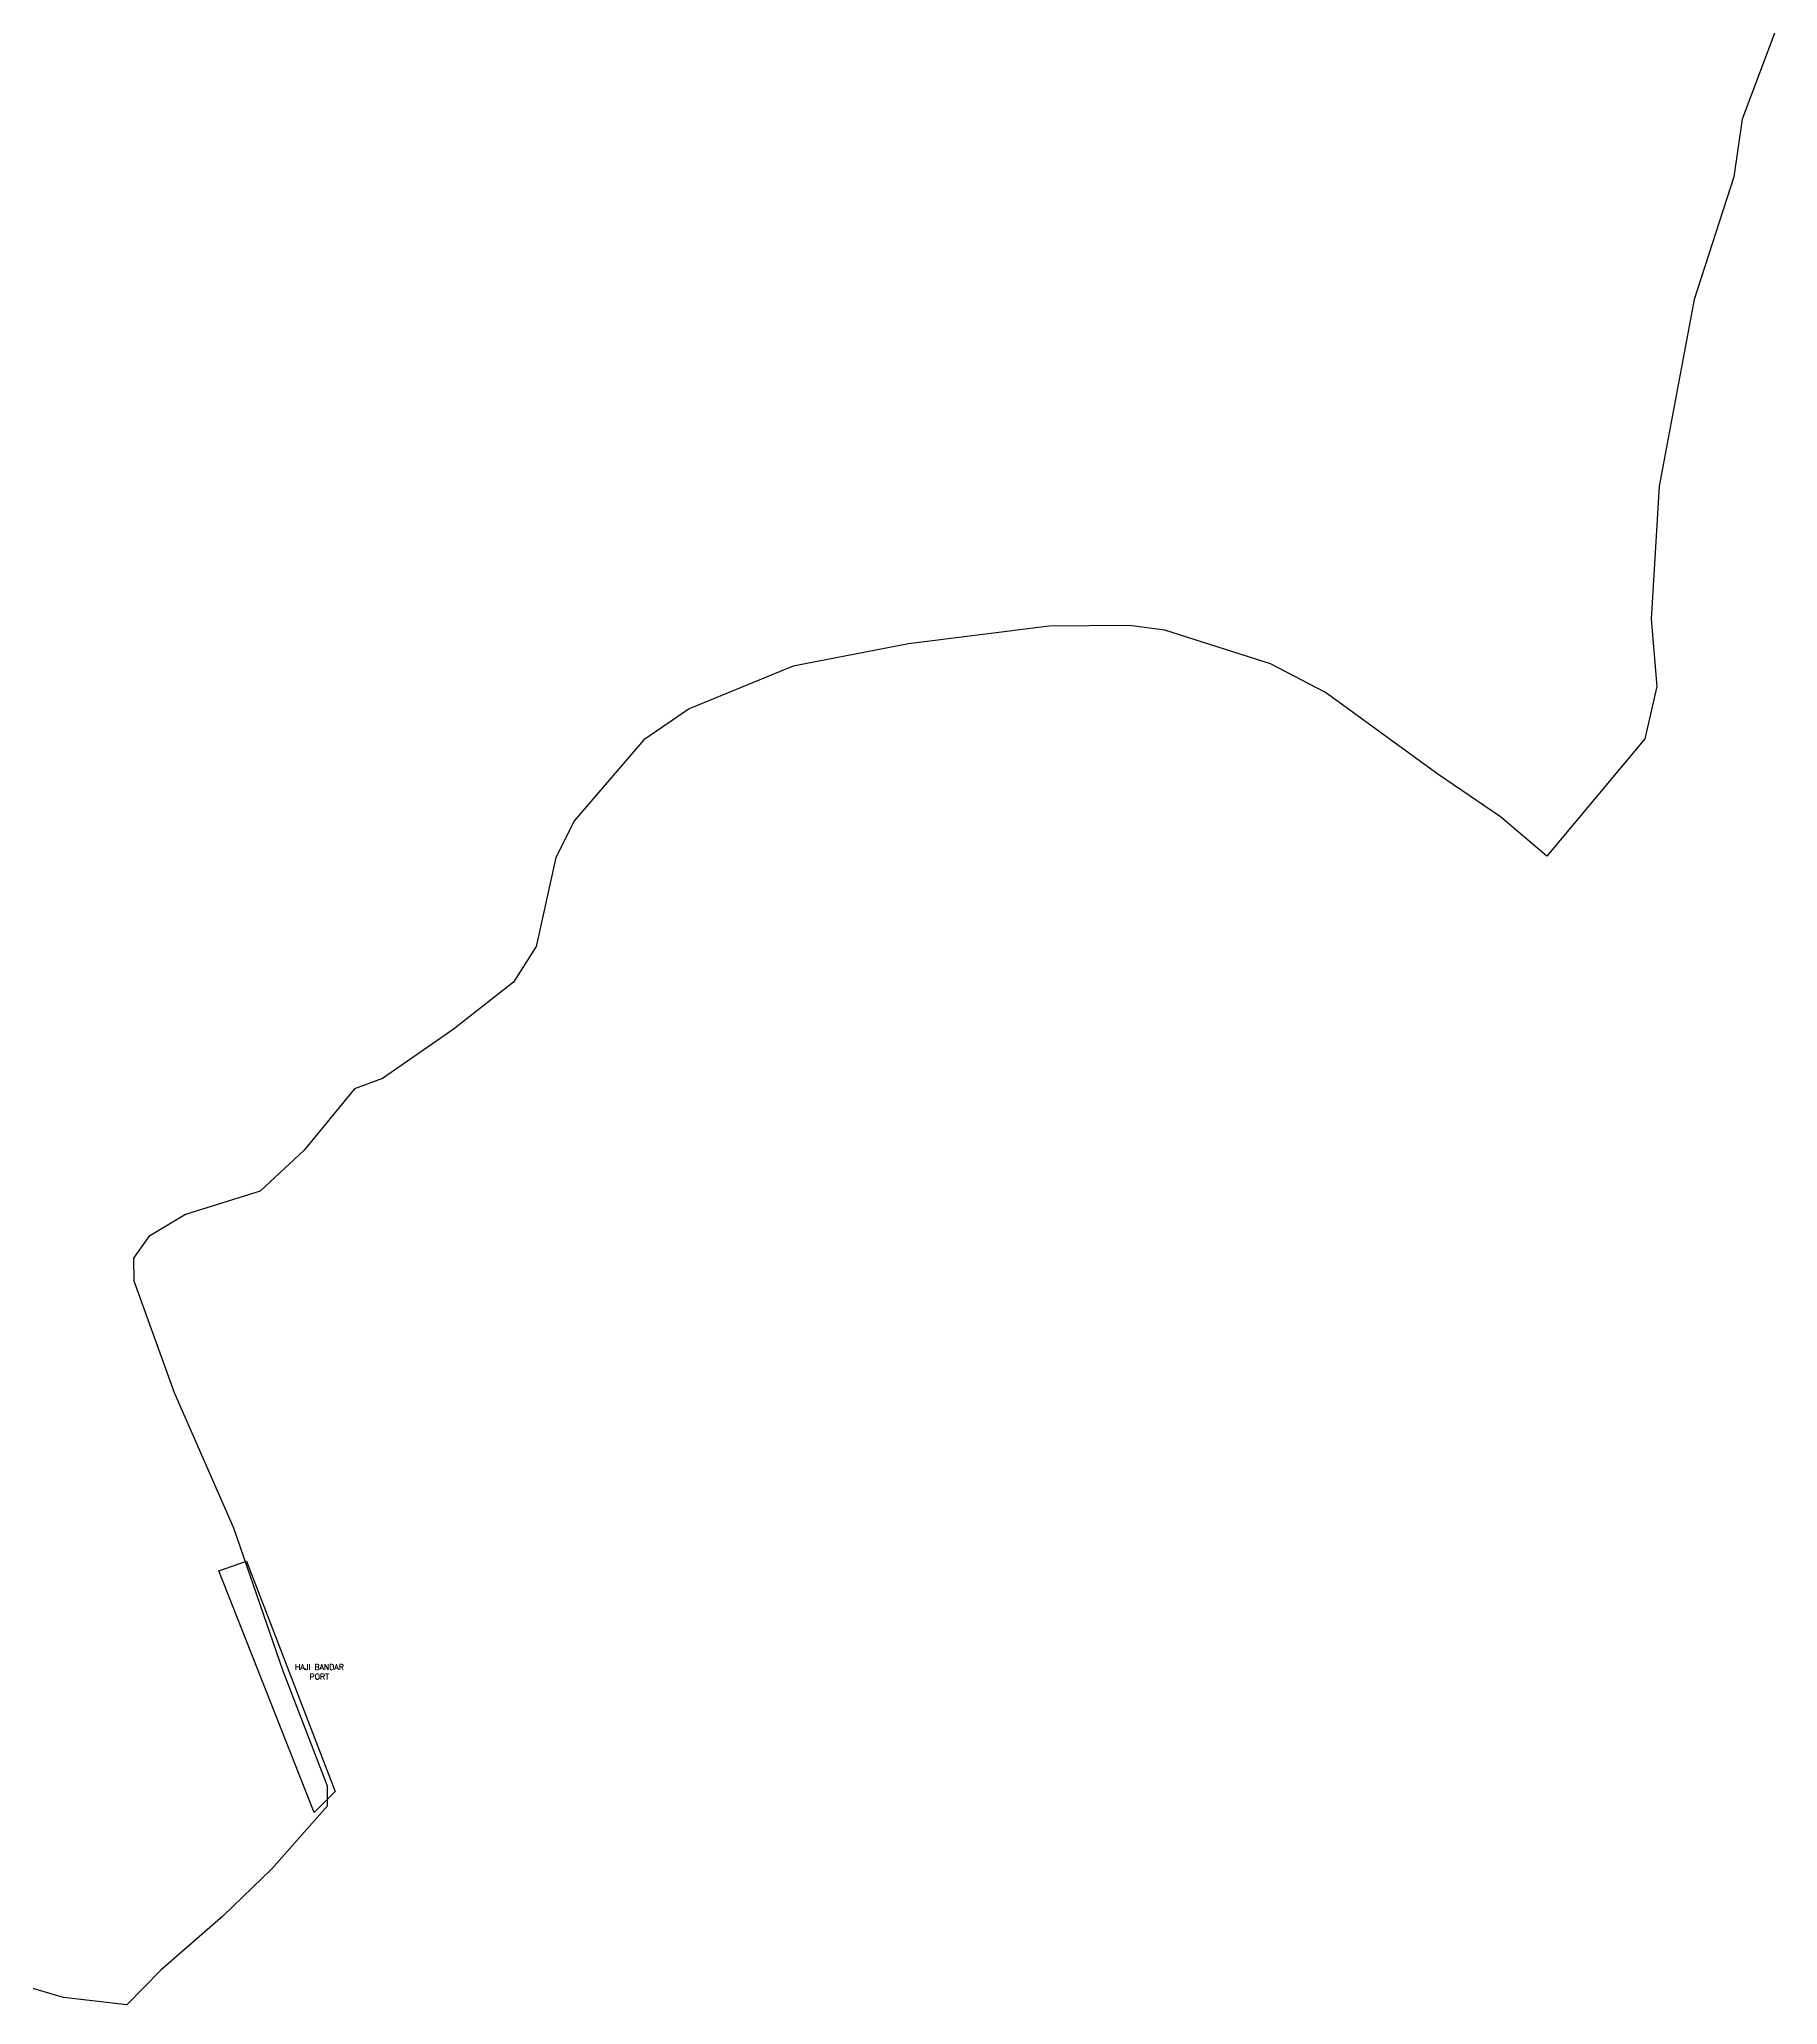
# Model space of a CAD drawing. Header units: metres. Extents: x 267365 to 277461, y 2088854 to 2108025.
# Drawn here: x 274303 to 277372, y 2099783 to 2103253 of the extents above; entities that cross this region are included whole.
import ezdxf

# ---------------------------------------------------------------- set-up
doc = ezdxf.new("R2010")
doc.units = ezdxf.units.M
for name, color, linetype in [('PORT', 5, 'Continuous'), ('PORT TEXT', 7, 'Continuous'), ('village', 3, 'Continuous')]:
    doc.layers.add(name, color=color, linetype=linetype)
doc.styles.get("Standard").update_dxf_attribs({"font": 'simplex.shx'})

msp = doc.modelspace()

# ---------------------------------------------------------------- linework, layer by layer
at = {"layer": 'PORT'}
for p, q in [((274619.8, 2100549.2), (274668.4, 2100566)), ((274787.8, 2100122.3), (274619.8, 2100549.2)), ((274668.4, 2100566), (274825.2, 2100159.3)), ((274825.2, 2100159.3), (274787.8, 2100122.3))]:
    msp.add_line(p, q, dxfattribs=at)
at = {"layer": 'village', "color": 3}
for p, q in [((277371.7, 2103279.4), (277308.7, 2103112.5)), ((277308.7, 2103112.5), (277294.4, 2103010.3)), ((277294.4, 2103010.3), (277224.3, 2102794.1)), ((277224.3, 2102794.1), (277162.6, 2102464.6)), ((277162.6, 2102464.6), (277148.5, 2102229.6)), ((276085.7, 2102217.2), (275837.1, 2102186.1)), ((276226.9, 2102218.4), (276085.7, 2102217.2)), ((276289.8, 2102209.8), (276226.9, 2102218.4)), ((276476.3, 2102150.8), (276289.8, 2102209.8)), ((277148.5, 2102229.6), (277158.3, 2102110.7)), ((275837.1, 2102186.1), (275633.4, 2102146.3)), ((275633.4, 2102146.3), (275450.1, 2102070.9)), ((276573.2, 2102100.1), (276476.3, 2102150.8)), ((276771.6, 2101955.9), (276573.2, 2102100.1)), ((277158.3, 2102110.7), (277137, 2102018)), ((275450.1, 2102070.9), (275369.9, 2102016.4)), ((275369.9, 2102016.4), (275247.7, 2101874.2)), ((277137, 2102018), (276963.9, 2101811.3)), ((276882.1, 2101880.6), (276771.6, 2101955.9)), ((275247.7, 2101874.2), (275214.6, 2101808.9)), ((276963.9, 2101811.3), (276882.1, 2101880.6)), ((275214.6, 2101808.9), (275180, 2101651.7)), ((275180, 2101651.7), (275140.1, 2101588.6)), ((275140.1, 2101588.6), (275033.2, 2101504.9)), ((275033.2, 2101504.9), (274908.3, 2101418.7)), ((274908.3, 2101418.7), (274859.1, 2101400.3)), ((274859.1, 2101400.3), (274770.3, 2101292)), ((274770.3, 2101292), (274692.4, 2101219.6)), ((274692.4, 2101219.6), (274560.5, 2101178.2)), ((274560.5, 2101178.2), (274495.8, 2101139.6)), ((274495.8, 2101139.6), (274469.2, 2101101.3)), ((274469.2, 2101101.3), (274469.5, 2101060.9)), ((274469.5, 2101060.9), (274540.6, 2100864.2)), ((274540.6, 2100864.2), (274645.6, 2100625.3)), ((274645.6, 2100625.3), (274732.8, 2100372.6)), ((274732.8, 2100372.6), (274810.7, 2100169.3)), ((274810.7, 2100169.3), (274811, 2100133.4)), ((274811, 2100133.4), (274713.2, 2100022.8)), ((274713.2, 2100022.8), (274626.5, 2099939.1)), ((274626.5, 2099939.1), (274517.4, 2099844.1)), ((274345.1, 2099795.6), (274086.7, 2099872)), ((274517.4, 2099844.1), (274457.3, 2099783.1)), ((274457.3, 2099783.1), (274345.1, 2099795.6))]:
    msp.add_line(p, q, dxfattribs=at)

# ---------------------------------------------------------------- texts
at = {"layer": 'PORT TEXT'}
for s, p in [('HAJI BANDAR', (274754.1, 2100374.2)), ('PORT', (274779.8, 2100357.4))]:
    msp.add_text(s, height=10, dxfattribs=at).set_placement(p)

doc.saveas('drawing.dxf')
